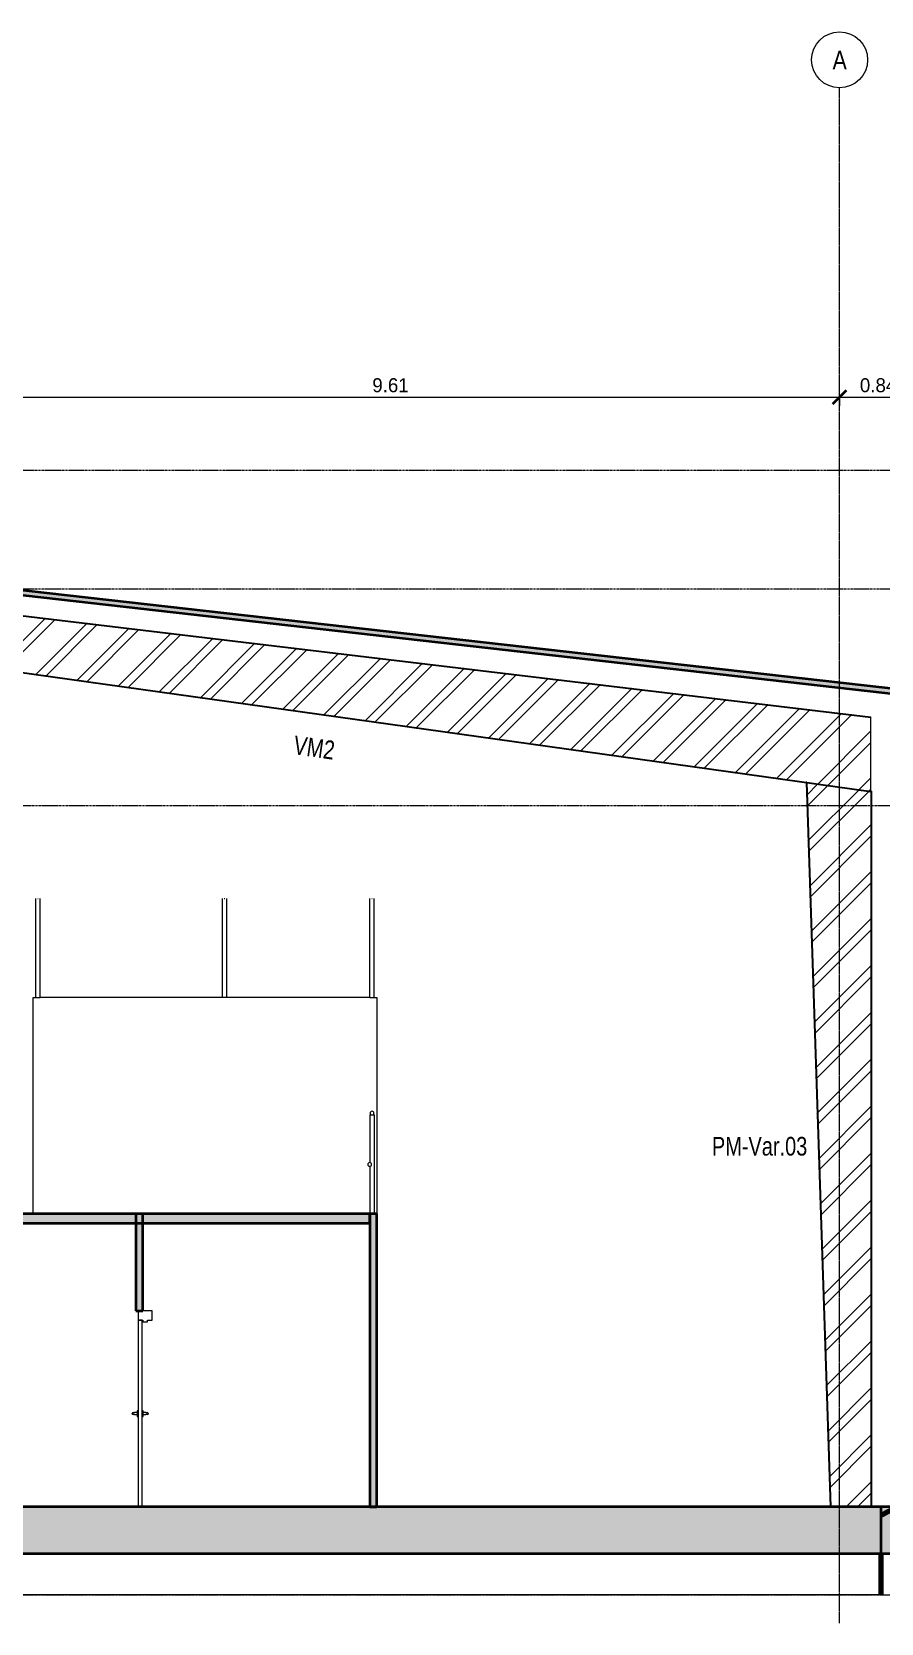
# Model space of a CAD drawing. Header units: centimetres. Extents: x -6751 to 18508, y -134 to 1674.
# Drawn here: x 14426 to 15337, y -30 to 1674 of the extents above; entities that cross this region are included whole.
import ezdxf

# ---------------------------------------------------------------- set-up
doc = ezdxf.new("R2010")
doc.units = ezdxf.units.CM
doc.linetypes.add('Centre', pattern=[3.175, 0.635, -0.475, 1.59, -0.475])
doc.linetypes.add('Grid Line', pattern=[2.2225, 1.27, -0.3175, 0.3175, -0.3175])
for name, color, linetype, lineweight in [('A-ANNO-DIMS', 7, 'Continuous', 9), ('A-ANNO-DIMS-100', 7, 'Continuous', 9), ('A-DOOR', 7, 'Continuous', 9), ('A-DOOR-FRAM', 7, 'Continuous', 18), ('A-FLOR', 7, 'Continuous', 9), ('A-FLOR-HRAL', 7, 'Continuous', 9), ('A-FLOR-LEVL', 7, 'Continuous', 9), ('A-FLOR-PATT', 7, 'Continuous', 35), ('A-ROOF', 7, 'Continuous', 9), ('A-ROOF-PATT', 7, 'Continuous', 35), ('A-WALL', 7, 'Continuous', 9), ('C-BLDG-PADS', 7, 'Continuous', 9), ('C-TOPO', 7, 'Continuous', 9), ('S-BEAM', 7, 'Continuous', 9), ('S-BEAM-IDEN', 7, 'Continuous', 18), ('S-COLS', 7, 'Continuous', 9), ('S-COLS-IDEN', 7, 'Continuous', 9), ('S-GRID', 7, 'Continuous', 9), ('S-GRID-IDEN', 7, 'Continuous', 9)]:
    doc.layers.add(name, color=color, linetype=linetype, lineweight=lineweight)
doc.styles.add('Century Gothic_1', font='GOTHIC.TTF', dxfattribs={"height": 15})
doc.styles.add('Century Gothic_2', font='GOTHIC.TTF', dxfattribs={"width": 0.8, "height": 20})
doc.styles.add('Saira Condensed', font='SairaCondensed-Regular.ttf', dxfattribs={"height": 20})
doc.dimstyles.new('FCA_N_Cotas_E100', dxfattribs={"dimscale": 30.48, "dimtxt": 15.662524, "dimasz": 0.492126, "dimexe": 0.656168, "dimexo": 0.656168, "dimgap": 0.032808, "dimtad": 1, "dimlfac": 0.01, "dimrnd": 0.01, "dimzin": 0, "dimdsep": 46, "dimtxsty": 'Century Gothic_1', "dimblk1": 'OBLIQUE', "dimblk2": 'OBLIQUE', "dimsah": 1, "dimcen": 0.09, "dimdle": 0.656168, "dimadec": 3, "dimazin": 2, "dimtfac": 1, "dimtdec": 4, "dimtix": 1, "dimtmove": 0, "dimatfit": 3, "dimfxl": 1, "dimtvp": 1, "dimtolj": 1, "dimtzin": 0, "dimarcsym": 2})
pattern_1 = [(45, (15607.318, 0), (-25.1447, 25.1447), []), (45, (15607.318, 38.1), (-25.1447, 25.1447), [])]

# ---------------------------------------------------------------- blocks, each defined once
blk = doc.blocks.new('Railing - 50mm-1966761-Elevación Eje 19')
at = {"layer": 'A-FLOR-HRAL', "color": 254, "true_color": 0xcccccc}
for p, q in [((-977.1, 745.8), (-977.1, 639.8)), ((-974.9, 745.8), (-974.6, 745.8)), ((-974.6, 745.8), (-974.2, 745.8)), ((-972.1, 639.8), (-972.1, 745.8))]:
    blk.add_line(p, q, dxfattribs=at)
blk = doc.blocks.new('Railing - 50mm-V5-Elevación Eje 19')
at = {"layer": 'A-FLOR-HRAL', "color": 254, "true_color": 0xcccccc}
for p, q in [((-1177.1, 745.8), (-1177.1, 639.8)), ((-1174.6, 745.8), (-1174.5, 745.8)), ((-1172.1, 639.8), (-1172.1, 745.8))]:
    blk.add_line(p, q, dxfattribs=at)
blk = doc.blocks.new('Railing - Railing-1567521-Elevación Eje 19')
for name, p in [('Railing - 50mm-V5-Elevación Eje 19', (0, 0)), ('Railing - 50mm-1966761-Elevación Eje 19', (0, 0)), ('Railing - 50mm-1966761-Elevación Eje 19', (158, 0))]:
    blk.add_blockref(name, p)
blk = doc.blocks.new('Railing - 50mm-V6-Elevación Eje 19')
at = {"layer": 'A-FLOR-HRAL', "color": 254, "true_color": 0xcccccc}
for p, q in [((-819, 513.9), (-819, 462.9)), ((-819, 513.9), (-814, 513.9)), ((-814, 407.9), (-814, 513.9)), ((-819, 458.9), (-819, 407.9))]:
    blk.add_line(p, q, dxfattribs=at)
blk = doc.blocks.new('Railing - Railing-1570653-Elevación Eje 19')
at = {"layer": 'A-FLOR-HRAL', "color": 254, "true_color": 0xcccccc}
for centre, start, end in [((-1924, 515.9), 0, 180), ((-1924, 515.9), 180, 0), ((-816.5, 515.9), 0, 180), ((-816.5, 515.9), 180, 0), ((-1921.5, 460.9), 0, 180), ((-1921.5, 460.9), 180, 0), ((-819, 460.9), 0, 180), ((-819, 460.9), 180, 0)]:
    blk.add_arc(centre, 2, start, end, dxfattribs=at)
blk.add_blockref('Railing - 50mm-V6-Elevación Eje 19', (0, 0))
blk = doc.blocks.new('M_Door-Passage-Single-Flush - 800 x 2000mm-1565678-Elevación Eje 19')
at = {"layer": 'A-DOOR', "color": 254, "lineweight": 18, "true_color": 0xcccccc}
for p, q in [((-1062.8, 294), (-1067.3, 294)), ((-1067.3, 294), (-1067.3, 94)), ((-1062.8, 94), (-1062.8, 294)), ((-1067.3, 94), (-1062.8, 94))]:
    blk.add_line(p, q, dxfattribs=at)
at = {"layer": 'A-DOOR', "color": 254, "true_color": 0xcccccc}
for p, q in [((-1068.1, 195), (-1071.1, 195)), ((-1071.1, 193), (-1068.1, 193)), ((-1067.3, 197), (-1068.1, 197)), ((-1068.1, 197), (-1068.1, 194)), ((-1068.1, 194), (-1068.1, 191)), ((-1068.1, 191), (-1067.3, 191)), ((-1062, 197), (-1062.8, 197)), ((-1062.8, 191), (-1062, 191)), ((-1062, 194), (-1062, 197)), ((-1059, 195), (-1062, 195)), ((-1062, 191), (-1062, 194)), ((-1062, 193), (-1059, 193))]:
    blk.add_line(p, q, dxfattribs=at)
at = {"layer": 'A-DOOR', "color": 254, "true_color": 0xcccccc, "flags": 128}
for points in [[(-1073.6, 194), (-1073.6, 194), (-1073.6, 194.1), (-1073.6, 194.1), (-1073.6, 194.2), (-1073.6, 194.2), (-1073.5, 194.2)], [(-1073.5, 193.8), (-1073.5, 193.8), (-1073.6, 193.8), (-1073.6, 193.9), (-1073.6, 193.9), (-1073.6, 193.9), (-1073.6, 194), (-1073.6, 194)], [(-1073.5, 194.4), (-1073.5, 194.4), (-1073.5, 194.5), (-1073.4, 194.5), (-1073.4, 194.5), (-1073.4, 194.6), (-1073.4, 194.6)], [(-1073.4, 193.4), (-1073.4, 193.4), (-1073.4, 193.5), (-1073.4, 193.5), (-1073.5, 193.5), (-1073.5, 193.6), (-1073.5, 193.6)], [(-1072.6, 193), (-1072.7, 193), (-1072.7, 193), (-1072.7, 193), (-1072.8, 193), (-1072.8, 193), (-1072.8, 193), (-1072.9, 193.1), (-1072.9, 193.1), (-1073, 193.1), (-1073, 193.1), (-1073, 193.1), (-1073.1, 193.1), (-1073.1, 193.2), (-1073.1, 193.2), (-1073.2, 193.2), (-1073.2, 193.2), (-1073.2, 193.2)], [(-1073, 194.9), (-1073, 194.9), (-1073, 194.9), (-1072.9, 194.9), (-1072.9, 194.9), (-1072.9, 195), (-1072.8, 195), (-1072.8, 195), (-1072.7, 195), (-1072.7, 195), (-1072.7, 195), (-1072.6, 195), (-1072.6, 195), (-1072.6, 195)], [(-1072.6, 195), (-1072.6, 195), (-1072.6, 195), (-1072.6, 195), (-1072.6, 195), (-1072.5, 195), (-1072.5, 195), (-1072.5, 195), (-1072.5, 195), (-1072.5, 195), (-1072.5, 195), (-1072.4, 195), (-1072.4, 195), (-1072.4, 195), (-1072.3, 195), (-1072.3, 195), (-1072.3, 195), (-1072.2, 195), (-1072.2, 195), (-1072.2, 195), (-1072.1, 195), (-1072.1, 195), (-1072, 195), (-1072, 195), (-1071.9, 195), (-1071.9, 195), (-1071.8, 195), (-1071.8, 195), (-1071.7, 195), (-1071.7, 195), (-1071.6, 195), (-1071.6, 195), (-1071.5, 195), (-1071.4, 195), (-1071.4, 195), (-1071.3, 195), (-1071.3, 195), (-1071.2, 195), (-1071.1, 195), (-1071.1, 195), (-1071.1, 195)], [(-1071.1, 193), (-1071.1, 193), (-1071.2, 193), (-1071.3, 193), (-1071.3, 193), (-1071.4, 193), (-1071.4, 193), (-1071.5, 193), (-1071.5, 193), (-1071.6, 193), (-1071.7, 193), (-1071.7, 193), (-1071.8, 193), (-1071.8, 193), (-1071.9, 193), (-1071.9, 193), (-1072, 193), (-1072, 193), (-1072.1, 193), (-1072.1, 193), (-1072.1, 193), (-1072.2, 193), (-1072.2, 193), (-1072.3, 193), (-1072.3, 193), (-1072.3, 193)], [(-1059, 195), (-1058.9, 195), (-1058.9, 195), (-1058.8, 195), (-1058.7, 195), (-1058.7, 195), (-1058.6, 195), (-1058.6, 195), (-1058.5, 195), (-1058.4, 195), (-1058.4, 195), (-1058.3, 195), (-1058.3, 195), (-1058.2, 195), (-1058.2, 195), (-1058.1, 195), (-1058.1, 195), (-1058, 195), (-1058, 195), (-1057.9, 195), (-1057.9, 195), (-1057.9, 195), (-1057.8, 195), (-1057.8, 195), (-1057.7, 195), (-1057.7, 195), (-1057.7, 195), (-1057.6, 195), (-1057.6, 195), (-1057.6, 195), (-1057.6, 195), (-1057.6, 195), (-1057.5, 195), (-1057.5, 195), (-1057.5, 195), (-1057.5, 195), (-1057.5, 195), (-1057.5, 195), (-1057.5, 195), (-1057.5, 195)], [(-1057.7, 193), (-1057.7, 193), (-1057.8, 193), (-1057.8, 193), (-1057.8, 193), (-1057.9, 193), (-1057.9, 193), (-1058, 193), (-1058, 193), (-1058.1, 193), (-1058.1, 193), (-1058.2, 193), (-1058.2, 193), (-1058.3, 193), (-1058.3, 193), (-1058.4, 193), (-1058.4, 193), (-1058.5, 193), (-1058.5, 193), (-1058.6, 193), (-1058.7, 193), (-1058.7, 193), (-1058.8, 193), (-1058.8, 193), (-1058.9, 193), (-1059, 193), (-1059, 193)], [(-1057.5, 195), (-1057.4, 195), (-1057.4, 195), (-1057.4, 195), (-1057.3, 195), (-1057.3, 195), (-1057.2, 195), (-1057.2, 195), (-1057.2, 194.9), (-1057.1, 194.9), (-1057.1, 194.9), (-1057, 194.9), (-1057, 194.9)], [(-1056.8, 193.3), (-1056.8, 193.2), (-1056.9, 193.2), (-1056.9, 193.2), (-1056.9, 193.2), (-1057, 193.1), (-1057, 193.1), (-1057, 193.1), (-1057.1, 193.1), (-1057.1, 193.1), (-1057.1, 193.1), (-1057.2, 193), (-1057.2, 193), (-1057.3, 193), (-1057.3, 193), (-1057.3, 193), (-1057.4, 193), (-1057.4, 193)], [(-1056.7, 194.6), (-1056.7, 194.6), (-1056.6, 194.5), (-1056.6, 194.5), (-1056.6, 194.5), (-1056.6, 194.4), (-1056.6, 194.4)], [(-1056.6, 193.6), (-1056.6, 193.6), (-1056.6, 193.5), (-1056.6, 193.5), (-1056.6, 193.5), (-1056.6, 193.4), (-1056.7, 193.4)], [(-1056.5, 194.2), (-1056.5, 194.2), (-1056.5, 194.2), (-1056.5, 194.1), (-1056.5, 194.1), (-1056.5, 194.1), (-1056.5, 194), (-1056.5, 194)], [(-1056.5, 194), (-1056.5, 194), (-1056.5, 193.9), (-1056.5, 193.9), (-1056.5, 193.8), (-1056.5, 193.8), (-1056.5, 193.8)]]:
    blk.add_lwpolyline(points, dxfattribs=at)
at = {"layer": 'A-DOOR', "color": 254, "true_color": 0xcccccc}
for centre, start, end in [((-1072.6, 194), 0, 180), ((-1072.6, 194), 180, 0), ((-1057.5, 194), 0, 180), ((-1057.5, 194), 180, 0)]:
    blk.add_arc(centre, 1, start, end, dxfattribs=at)
at = {"layer": 'A-DOOR-FRAM', "color": 254, "true_color": 0xcccccc}
for p, q in [((-1067.3, 304), (-1067.3, 294)), ((-1052.3, 304), (-1067.3, 304)), ((-1067.3, 294), (-1062.3, 294)), ((-1062.3, 294), (-1062.3, 292.4)), ((-1062.3, 292.4), (-1057.2, 292.4)), ((-1057.2, 292.4), (-1057.2, 294)), ((-1057.2, 294), (-1052.3, 294)), ((-1052.3, 294), (-1052.3, 304))]:
    blk.add_line(p, q, dxfattribs=at)
blk = doc.blocks.new('PQ_RVR_ARQ-01_ZZ_ZZ_MO_T_A_rvt-3-Elevación Eje 19')
at = {"layer": 'A-FLOR', "true_color": 0xeaeaea}
blk.add_hatch(color=254, dxfattribs=at).paths.add_polyline_path([(-930.1, 397.9), (-819, 397.9), (-819, 407.9), (-1929, 407.9), (-1929, 397.9), (-1332.9, 397.9)])
at = {"layer": 'A-ROOF-PATT', "lineweight": 9, "true_color": 0xeaeaea}
blk.add_hatch(color=254, dxfattribs=at).paths.add_polyline_path([(-247.9, 964), (-247.9, 969.1), (-1206.2, 1077.3), (-2182.3, 970.5), (-2182.3, 965.5), (-1206.2, 1072.3), (-281.8, 967.9)])
at = {"layer": 'A-WALL', "true_color": 0xeaeaea}
for points in [[(-1069.8, 304), (-1062.3, 304), (-1062.3, 407.9), (-1069.8, 407.9), (-1069.8, 339.3)], [(-819, 94), (-811.5, 94), (-811.5, 407.9), (-819, 407.9), (-819, 339.3)]]:
    blk.add_hatch(color=254, dxfattribs=at).paths.add_polyline_path(points)
at = {"layer": 'A-FLOR', "color": 254, "lineweight": 35, "true_color": 0xcccccc}
for p, q in [((-819, 407.9), (-1929, 407.9)), ((-1929, 397.9), (-819, 397.9)), ((-819, 397.9), (-819, 407.9)), ((-270.8, 94), (-5586.7, 94)), ((-270.8, 44), (-270.8, 94)), ((-5836.9, 44), (-270.8, 44))]:
    blk.add_line(p, q, dxfattribs=at)
at = {"layer": 'A-ROOF', "color": 254, "lineweight": 35, "true_color": 0xcccccc}
for p, q in [((-247.9, 969.1), (-1206.2, 1077.3)), ((-1206.2, 1072.3), (-247.9, 964))]:
    blk.add_line(p, q, dxfattribs=at)
at = {"layer": 'A-WALL', "color": 254, "true_color": 0xcccccc}
for p, q in [((-1179.6, 407.9), (-1179.6, 639.8)), ((-1179.6, 639.8), (-1172.1, 639.8)), ((-819, 639.8), (-1172.1, 639.8)), ((-819, 639.8), (-811.5, 639.8)), ((-811.5, 639.8), (-811.5, 407.9))]:
    blk.add_line(p, q, dxfattribs=at)
at = {"layer": 'A-WALL', "color": 254, "lineweight": 35, "true_color": 0xcccccc}
for p, q in [((-1062.3, 407.9), (-1069.8, 407.9)), ((-1069.8, 407.9), (-1069.8, 304)), ((-1062.3, 304), (-1062.3, 407.9)), ((-811.5, 407.9), (-819, 407.9)), ((-819, 407.9), (-819, 94)), ((-811.5, 94), (-811.5, 407.9)), ((-1069.8, 304), (-1062.3, 304)), ((-819, 94), (-811.5, 94))]:
    blk.add_line(p, q, dxfattribs=at)
at = {"layer": 'C-BLDG-PADS', "color": 254, "lineweight": 18, "true_color": 0xdadada}
for p, q in [((-270.8, 0), (-5936.9, 0)), ((-270.8, -0.2), (-270.8, 0))]:
    blk.add_line(p, q, dxfattribs=at)
at = {"layer": 'C-TOPO', "color": 254, "lineweight": 70, "true_color": 0xdadada}
for p, q in [((-270.8, 85.2), (-253.7, 94.3)), ((-270.8, 0), (-270.8, 44))]:
    blk.add_line(p, q, dxfattribs=at)
at = {"layer": 'A-DOOR', "color": 254, "lineweight": 9, "true_color": 0xcccccc}
blk.add_blockref('M_Door-Passage-Single-Flush - 800 x 2000mm-1565678-Elevación Eje 19', (0, 0), dxfattribs=at)
at = {"layer": 'A-FLOR-HRAL', "color": 254, "lineweight": 9, "true_color": 0xcccccc}
for name in ['Railing - Railing-1567521-Elevación Eje 19', 'Railing - Railing-1570653-Elevación Eje 19']:
    blk.add_blockref(name, (0, 0), dxfattribs=at)
blk = doc.blocks.new('Grid - 3mm-1819951-Elevación Eje 19')
at = {"layer": 'S-GRID-IDEN', "color": 253, "true_color": 0xaaaaaa}
blk.add_circle((-1330.8, 1644), 30, dxfattribs=at)
blk = doc.blocks.new('DIMBLOCK47-Elevación Eje 19')
at = {"layer": 'A-ANNO-DIMS-100'}
for p, q in [((14331, 1282.7), (14331, 1302.7)), ((15292, 1282.7), (15292, 1302.7)), ((14331, 1282.7), (15292, 1282.7)), ((14331, 1282.7), (14331, 1273.3)), ((15292, 1282.7), (15292, 1273.3))]:
    blk.add_line(p, q, dxfattribs=at)
at = {"layer": 'A-ANNO-DIMS-100', "lineweight": 35}
for p, q in [((14331, 1282.7), (14323.5, 1275.2)), ((14331, 1282.7), (14338.5, 1290.2)), ((15292, 1282.7), (15284.5, 1275.2)), ((15292, 1282.7), (15299.5, 1290.2))]:
    blk.add_line(p, q, dxfattribs=at)
at = {"layer": 'A-ANNO-DIMS-100', "color": 0, "insert": (14791.1, 1303), "char_height": 15, "width": 48.927, "attachment_point": 1, "line_spacing_factor": 0.984502, "style": 'Century Gothic_1'}
blk.add_mtext('9.61', dxfattribs=at)
blk = doc.blocks.new('_Oblique')
at = {"color": 0, "linetype": 'ByBlock', "lineweight": -2}
blk.add_line((-0.5, -0.5), (0.5, 0.5), dxfattribs=at)
blk = doc.blocks.new('DIMBLOCK48-Elevación Eje 19')
at = {"layer": 'A-ANNO-DIMS-100'}
for p, q in [((15292, 1282.7), (15292, 1302.7)), ((15376.2, 1282.7), (15376.2, 1302.7)), ((15292, 1282.7), (15376.2, 1282.7)), ((15292, 1282.7), (15292, 1273.3)), ((15376.2, 1282.7), (15376.2, 1273.3))]:
    blk.add_line(p, q, dxfattribs=at)
at = {"layer": 'A-ANNO-DIMS-100', "lineweight": 35}
for p, q in [((15292, 1282.7), (15284.5, 1275.2)), ((15292, 1282.7), (15299.5, 1290.2)), ((15376.2, 1282.7), (15368.7, 1275.2)), ((15376.2, 1282.7), (15383.7, 1290.2))]:
    blk.add_line(p, q, dxfattribs=at)
at = {"layer": 'A-ANNO-DIMS-100', "color": 0, "insert": (15313.7, 1303), "char_height": 15, "width": 48.927, "attachment_point": 1, "line_spacing_factor": 0.984502, "style": 'Century Gothic_1'}
blk.add_mtext('0.84', dxfattribs=at)

msp = doc.modelspace()

# ---------------------------------------------------------------- hatches: boundary and pattern name
at = {"layer": 'A-FLOR-PATT', "lineweight": 9, "true_color": 0x9a9a9a}
msp.add_hatch(color=253, dxfattribs=at).paths.add_polyline_path([(15325.5, 44), (15354.351, 44), (15354.351, 94), (9723.586, 94), (9723.586, 44), (15284.06, 44)])
at = {"layer": 'S-BEAM', "true_color": 0xc0c0c0}
h = msp.add_hatch(dxfattribs=at)
h.set_pattern_fill('FP_6', color=9, style=0, pattern_type=2)
h.set_pattern_definition(pattern_1)
h.paths.add_polyline_path([(15325.5, 939.71), (15325.5, 940.297), (14389.603, 1051.941), (14389.603, 1051.355), (15080.103, 968.984)])
h = msp.add_hatch(dxfattribs=at)
h.set_pattern_fill('FP_6', color=9, style=0, pattern_type=2)
h.set_pattern_definition(pattern_1)
h.paths.add_polyline_path([(15325.5, 860.647), (15325.5, 939.71), (14389.603, 1051.337), (14389.603, 991.581), (15282.404, 866.676)])
h = msp.add_hatch(dxfattribs=at)
h.set_pattern_fill('FP_6', color=9, style=0, pattern_type=2)
h.set_pattern_definition(pattern_1)
h.paths.add_polyline_path([(15325.5, 860.059), (15325.5, 860.647), (14389.603, 991.581), (14389.603, 990.994), (15080.103, 894.391)])
at = {"layer": 'S-COLS', "true_color": 0xc0c0c0}
h = msp.add_hatch(dxfattribs=at)
h.set_pattern_fill('FP_4', color=9, style=0, pattern_type=2)
h.set_pattern_definition(pattern_1)
h.paths.add_polyline_path([(15282.404, 94), (15256.705, 870.272), (15256.12, 870.353), (15281.822, 94)])
h = msp.add_hatch(dxfattribs=at)
h.set_pattern_fill('FP_4', color=9, style=0, pattern_type=2)
h.set_pattern_definition(pattern_1)
h.paths.add_polyline_path([(15282.404, 94), (15325.5, 94), (15325.5, 860.059), (15256.725, 869.681), (15274.282, 339.35)])
h = msp.add_hatch(dxfattribs=at)
h.set_pattern_fill('FP_4', color=9, style=0, pattern_type=2)
h.set_pattern_definition(pattern_1)
h.paths.add_polyline_path([(15325.5, 94), (15326.082, 94), (15326.082, 860.566), (15325.5, 860.647), (15325.5, 339.35)])

# ---------------------------------------------------------------- linework, layer by layer
at = {"layer": 'A-FLOR', "lineweight": 35}
for p, q in [((15281.822, 94), (13405.382, 94)), ((15354.351, 94), (15326.082, 94)), ((9770.399, 44), (15354.351, 44))]:
    msp.add_line(p, q, dxfattribs=at)
at = {"layer": 'A-FLOR-LEVL', "color": 253, "linetype": 'Centre', "true_color": 0xaaaaaa}
for p, q in [((9184.192, 1204.505), (16141.591, 1204.505)), ((9184.192, 1077.508), (16141.591, 1077.508)), ((16141.591, 845.103), (9184.192, 845.103)), ((9184.192, 94), (16141.591, 94)), ((9184.192, 0), (16141.591, 0))]:
    msp.add_line(p, q, dxfattribs=at)
at = {"layer": 'S-BEAM'}
for p, q in [((14389.603, 1051.941), (15325.5, 940.297)), ((14389.603, 1051.355), (15325.5, 939.71)), ((14389.603, 991.581), (15325.5, 860.647)), ((14389.603, 990.994), (15325.5, 860.059)), ((15325.5, 939.71), (15325.5, 940.297)), ((15325.5, 860.647), (15325.5, 939.71)), ((15325.5, 860.059), (15325.5, 860.647))]:
    msp.add_line(p, q, dxfattribs=at)
at = {"layer": 'S-COLS'}
for p, q in [((15256.12, 870.353), (15281.822, 94)), ((15256.705, 870.272), (15256.12, 870.353)), ((15256.705, 870.272), (15282.404, 94)), ((15325.5, 860.647), (15325.5, 94)), ((15326.082, 860.566), (15325.5, 860.647)), ((15326.082, 860.566), (15326.082, 94)), ((15281.822, 94), (15282.404, 94)), ((15282.404, 94), (15325.5, 94)), ((15326.082, 94), (15325.5, 94))]:
    msp.add_line(p, q, dxfattribs=at)
at = {"layer": 'S-GRID', "color": 253, "linetype": 'Grid Line', "true_color": 0xaaaaaa}
msp.add_line((15291.982, -30.48), (15291.982, 1614.009), dxfattribs=at)

# ---------------------------------------------------------------- block references
at = {"lineweight": 5}
msp.add_blockref('PQ_RVR_ARQ-01_ZZ_ZZ_MO_T_A_rvt-3-Elevación Eje 19', (15607.318, 0), dxfattribs=at)
at = {"layer": 'S-GRID-IDEN', "color": 253, "true_color": 0xaaaaaa}
msp.add_blockref('Grid - 3mm-1819951-Elevación Eje 19', (16622.755, 0), dxfattribs=at)

# ---------------------------------------------------------------- texts
at = {"layer": 'S-BEAM-IDEN', "lineweight": 9, "insert": (14708.432, 920.24), "char_height": 20, "width": 60.2869, "attachment_point": 1, "rotation": 352.035866, "style": 'Century Gothic_2'}
msp.add_mtext('VM2', dxfattribs=at)
at = {"layer": 'S-COLS-IDEN', "insert": (15155.083, 490.382), "char_height": 20, "width": 134.6835, "attachment_point": 1, "style": 'Century Gothic_2'}
msp.add_mtext('PM-Var.03', dxfattribs=at)
at = {"layer": 'S-GRID-IDEN', "color": 253, "true_color": 0xaaaaaa, "insert": (15284.408, 1653.689), "char_height": 20, "width": 17.63712, "attachment_point": 1, "style": 'Saira Condensed'}
msp.add_mtext('A', dxfattribs=at)

# ---------------------------------------------------------------- dimensions: what is measured, and where the dimension line sits
at = {"layer": 'A-ANNO-DIMS'}
for base, p1, p2, override, picture, middle in [((15291.982, 1282.733), (14331, 1293.34), (15291.982, 1293.34), {"dimpost": '<>', "dimfxl": 960.981847}, 'DIMBLOCK47-Elevación Eje 19', (14811.491, 1291.611)), ((15376.21, 1282.733), (15291.982, 1293.34), (15376.21, 1293.34), {"dimpost": '<>', "dimfxl": 84.227741}, 'DIMBLOCK48-Elevación Eje 19', (15334.096, 1291.611))]:
    dim = msp.add_linear_dim(base=base, p1=p1, p2=p2, dimstyle='FCA_N_Cotas_E100', override=override, dxfattribs=at)
    dim.commit()
    dim.dimension.update_dxf_attribs({"geometry": picture, "text_midpoint": middle})

doc.saveas('drawing.dxf')
